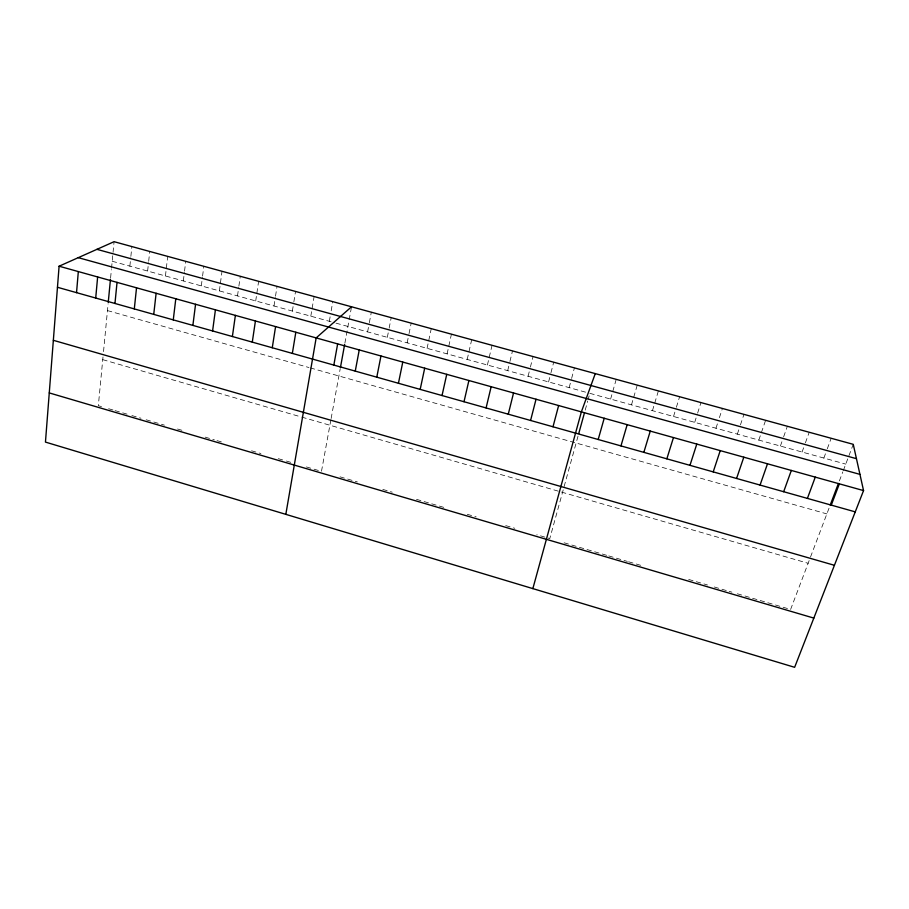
<?xml version="1.0" encoding="UTF-8"?>
<svg xmlns="http://www.w3.org/2000/svg" width="909" height="909" viewBox="0 0 909 909"><rect width="100%" height="100%" fill="white"/><g stroke="black" fill="none" stroke-linecap="round" stroke-linejoin="round"><path stroke-width="0.68" stroke-dasharray="4.54 3.41" d="M103.001 356.964L98.331 405.687L102.194 406.823M103.524 351.578L108.114 303.811M110.603 277.881L111.398 269.564M111.534 268.178L114.08 241.692M129.873 266.132L130.726 257.747M130.873 256.349L131.873 246.566M147.622 271.041L148.531 262.656M148.678 261.258L149.746 251.463M165.438 275.972L167.699 256.395M183.345 280.926L184.368 272.53M184.538 271.132L185.731 261.337M201.321 285.892L202.4 277.495M202.571 276.097L203.832 266.292M219.376 290.891L222.012 271.28M237.499 295.902L238.692 287.494M238.885 286.096L240.283 276.291M255.713 300.936L258.622 281.313M273.995 305.992L275.302 297.584M275.518 296.175L277.04 286.369M292.368 311.071L293.63 303.22M293.846 301.913L295.539 291.437M310.81 316.173L314.116 296.527M329.331 321.297L330.251 316.059M331.171 310.821L332.785 301.652M330.887 419.822L321.479 471.373L303.89 466.192M331.137 418.481L340.136 369.19M344.886 343.159L351.294 308.094M367.588 331.876L369.088 324.013M369.338 322.706L371.327 312.219M387.325 337.341L388.882 329.467M389.143 328.16L391.211 317.661M407.164 342.818L408.777 334.955M409.039 333.637L411.198 323.138M427.082 348.329L431.264 328.649M447.103 353.862L451.432 334.171M467.203 359.43L471.691 339.727M487.406 365.009L492.053 345.306M507.699 370.622L509.619 362.748M509.938 361.43L512.506 350.919M528.095 376.269L530.072 368.384M530.402 367.066L533.049 356.555M548.582 381.928L550.627 374.042M550.968 372.724L553.695 362.214M569.159 387.62L571.272 379.735M571.625 378.417L574.431 367.895M578.01 436.218L549.786 538.571L536.799 534.742M585.214 410.107L587.703 401.074M588.055 399.79L589.123 395.915M610.609 399.085L616.211 379.348M631.482 404.857L637.254 385.121M652.457 410.652L658.389 390.915M673.524 416.481L675.966 408.584M676.376 407.266L679.625 396.733M694.692 422.344L697.203 414.436M697.623 413.118L700.964 402.585M715.962 428.219L717.69 422.958M719.405 417.686L722.416 408.459M737.347 434.127L739.983 426.23M740.426 424.912L743.96 414.368M758.822 440.07L765.605 420.31M780.399 446.035L783.183 438.127M783.649 436.809L787.364 426.264M802.079 452.034L804.931 444.126M805.408 442.808L809.226 432.264M823.861 458.056L826.792 450.148M827.281 448.83L831.19 438.286M790.614 609.45L810.033 558.285M810.51 557.035L829.735 506.336M839.382 480.918L842.813 471.873M843.302 470.578L853.256 444.331M112.193 261.247L334.648 322.763M335.978 323.138L585.953 392.268M589.839 393.336L845.756 464.113M107.455 310.583L308.946 367.531M310.242 367.895L826.872 513.903M102.751 359.657L300.527 416.754M301.799 417.117L808.135 563.285M108.637 408.72L113.795 410.243M115.079 410.618L129.317 414.811M131.896 415.572L140.986 418.242M146.19 419.776L164.438 425.151M177.528 429.003L182.766 430.536M205.139 437.127L214.376 439.842M217.024 440.626L222.319 442.183M251.554 450.784L260.906 453.546M278.324 458.67L283.688 460.249M286.369 461.033L291.766 462.624M340.046 476.839L357.373 481.929M382.814 489.417L392.222 492.189M416.504 499.336L445.024 507.733M467.237 514.267L476.191 516.903M505.745 525.607L514.778 528.265M564.148 542.798L607.473 555.547M608.78 555.933L627.301 561.387M628.63 561.773L641.913 565.682M688.692 579.453L707.543 584.998M714.304 586.987L727.825 590.975M729.177 591.373L731.904 592.168M737.335 593.77L789.33 609.075"/><path stroke-width="1.36" d="M59.096 266.212L45.45 442.092L794.636 667.308L863.55 490.587L853.256 444.331L114.08 241.692L59.096 266.212L863.55 490.587M76.538 292.653L78.322 271.575M95.706 298.05L97.638 276.961M108.239 302.458L110.466 279.256M114.966 303.47L117.034 282.369M134.305 308.912L136.532 287.812M153.735 314.378L156.121 293.266M173.267 319.877L175.801 298.754M192.878 325.399L195.56 304.276M212.592 330.944L215.422 309.81M232.386 336.523L235.386 315.378M252.282 342.125L255.429 320.968M272.268 347.749L275.586 326.592M292.346 353.396L295.823 332.239M285.824 514.358L316.162 337.909L351.533 306.788M333.842 365.077L337.648 343.909M340.386 367.827L344.636 344.534M355.26 371.111L359.248 349.931M376.792 377.178L380.962 355.987M398.437 383.268L402.778 362.066M420.185 389.393L424.696 368.179M442.035 395.54L446.739 374.326M464.01 401.721L468.896 380.507M486.088 407.936L491.155 386.723M508.279 414.186L513.54 392.961M530.583 420.469L536.037 399.233M553.002 426.776L558.637 405.539M532.856 588.612L581.374 411.879L595.27 373.61M578.76 433.491L584.51 412.652M598.19 439.502L604.212 418.254M620.961 445.91L627.176 424.662M643.845 452.352L650.265 431.093M666.842 458.829L673.467 437.57M689.965 465.34L696.794 444.069M713.213 471.885L720.235 450.614M736.574 478.452L743.812 457.193M760.06 485.065L767.503 463.795M783.672 491.712L791.33 470.442M807.408 498.393L815.271 477.123M830.212 505.074L838.416 483.474M831.269 505.109L839.348 483.838M96.933 249.339L856.448 458.681M78.265 257.656L859.948 474.373M57.46 287.278L855.255 511.869M53.347 340.307L834.417 565.296M49.268 392.915L813.828 618.097"/></g></svg>
